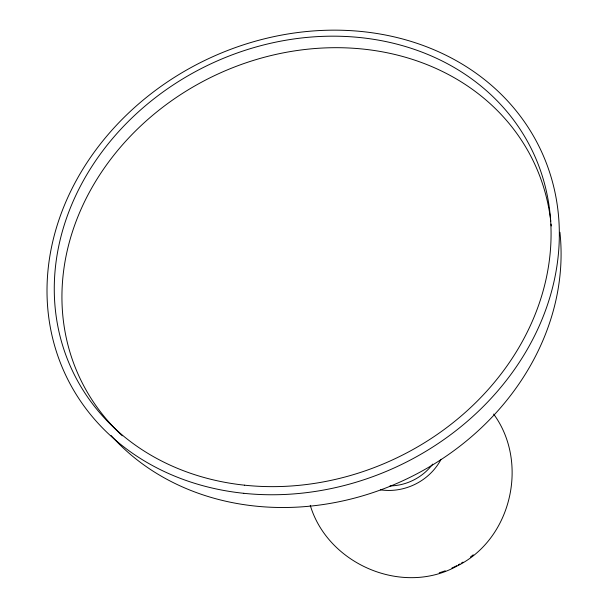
<?xml version="1.0" encoding="UTF-8"?>
<svg xmlns="http://www.w3.org/2000/svg" width="608" height="608" viewBox="0 0 608 608"><rect width="100%" height="100%" fill="white"/><g stroke="black" fill="none" stroke-linecap="round" stroke-linejoin="round"><path stroke-width="0.91" d="M493.628 414.071C529.226 462.528 511.51 539.281 457.155 565.972C402.846 596.402 327.91 564.399 310.255 505.339M122.322 435.807A251.34 215.673 -25.6 0 1 209.236 78.196A251.34 215.673 -25.6 0 1 550.772 221.282M551.076 224.086A251.34 215.673 -25.6 0 1 551.258 225.963M559.922 232.264A255.611 220.225 -25.6 0 1 400.991 481.597A255.611 220.225 -25.6 0 1 111.013 435.434M441.104 459.26A55.799 51.528 -25.1 0 1 380.441 489.828M473.244 554.785A91.854 86.511 -25 0 1 470.425 557.012M463.015 562.104A91.854 86.511 -25 0 1 461.472 563.038M459.914 563.95A91.854 86.511 -25 0 1 458.341 564.832M456.752 565.683A91.854 86.511 -25 0 1 451.896 568.054M445.231 570.79A91.854 86.511 -25 0 1 439.242 572.774M432.691 464.109A51.148 47.226 -25.1 0 1 390.002 485.936M244.408 485.169A254.896 217.854 -25.6 0 0 540.922 171.813A254.896 217.854 -25.6 0 0 122.679 127.247A254.896 217.854 -25.6 0 0 244.408 485.169M243.762 493.308A262.854 224.702 -25.6 0 0 548.674 169.51A262.854 224.702 -25.6 0 0 117.086 124.556A262.854 224.702 -25.6 0 0 243.762 493.308"/></g></svg>
